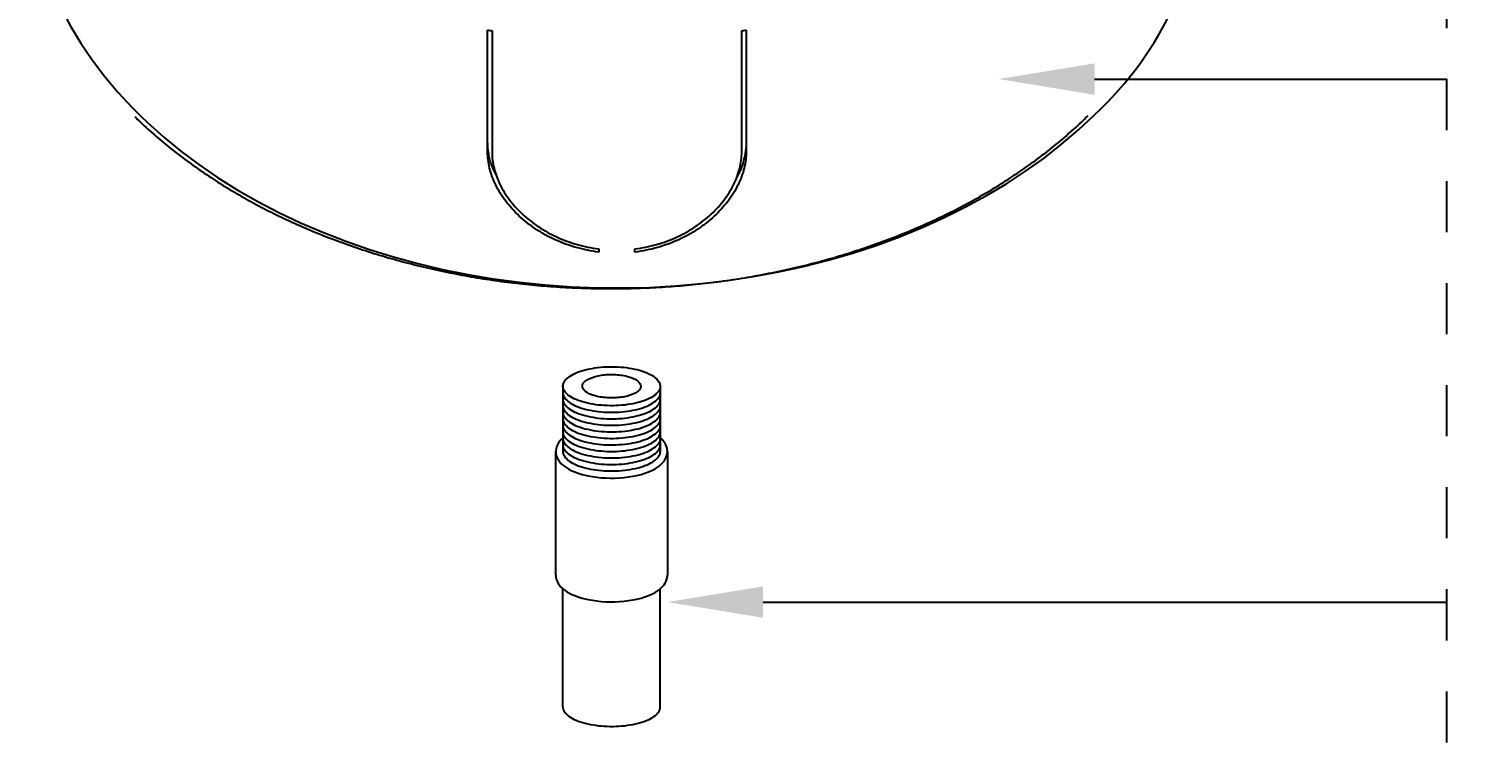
# Model space of a CAD drawing. Header units: inches. Extents: x 0 to 14.8, y -10.7 to 0.
# Drawn here: x 7.278 to 10.108, y -7.629 to -6.229 of the extents above; entities that cross this region are included whole.
import ezdxf
from ezdxf import colors
from ezdxf.entities.mleader import LeaderData, LeaderLine
from ezdxf.math import Vec2, Vec3

# ---------------------------------------------------------------- set-up
doc = ezdxf.new("R2010")
doc.units = ezdxf.units.IN
doc.header["$LTSCALE"] = 0.5
doc.header["$MEASUREMENT"] = 0
doc.linetypes.add('PHANTOM', pattern=[0.5, 0.25, -0.05, 0.05, -0.05, 0.05, -0.05])
doc.layers.add('Construction', color=60, linetype='PHANTOM', plot=False)
doc.layers.add('CUST DWG', color=60, linetype='CONTINUOUS', lineweight=20)
doc.layers.add('Mounting', color=4, linetype='CONTINUOUS')
doc.styles.add('LSAD_Standard', font='arial.ttf')

msp = doc.modelspace()

# ---------------------------------------------------------------- linework, layer by layer
at = {"layer": 'Construction', "ltscale": 0.5, "transparency": 16777216}
msp.add_line((10.0552, -10.0278), (10.0552, -0.5044), dxfattribs=at)
at = {"layer": 'Mounting', "transparency": 16777216}
for p, q in [((8.1761, -6.4699), (8.1761, -6.2319)), ((8.1849, -6.2333), (8.1849, -6.4713)), ((8.6739, -6.4713), (8.6739, -6.2333)), ((8.6828, -6.2319), (8.6828, -6.4699)), ((8.394, -6.6606), (8.394, -6.6668)), ((8.4649, -6.6668), (8.4649, -6.6606)), ((8.3237, -6.9298), (8.3237, -7.0577)), ((8.5144, -6.9298), (8.5144, -7.0577)), ((8.3097, -7.3001), (8.3097, -7.0577)), ((8.5284, -7.0577), (8.5284, -7.3001)), ((8.3237, -7.5582), (8.3237, -7.3269)), ((8.5144, -7.5582), (8.5144, -7.327))]:
    msp.add_line(p, q, dxfattribs=at)
at = {"layer": 'Mounting', "transparency": 16777216, "flags": 128}
for points in [[(7.2779, -5.9229), (7.2781, -5.9411), (7.2804, -5.9773), (7.285, -6.0135), (7.2918, -6.0494), (7.3009, -6.0851), (7.3123, -6.1205), (7.3258, -6.1555), (7.3416, -6.19), (7.3595, -6.224), (7.3795, -6.2574), (7.4016, -6.2902), (7.4258, -6.3222), (7.4519, -6.3534), (7.48, -6.3838), (7.4961, -6.3999)], [(7.4961, -6.3999), (7.51, -6.4132), (7.5418, -6.4417), (7.5754, -6.4691), (7.6106, -6.4955), (7.6475, -6.5207), (7.6859, -6.5448), (7.7259, -6.5676), (7.7672, -6.5891), (7.8098, -6.6093), (7.8536, -6.6281), (7.8986, -6.6456), (7.9447, -6.6616), (7.9917, -6.6761), (8.0396, -6.6891), (8.0882, -6.7007), (8.1376, -6.7106), (8.1875, -6.719), (8.2379, -6.7259), (8.2887, -6.7311), (8.3397, -6.7347), (8.3909, -6.7368), (8.4423, -6.7372), (8.4935, -6.736), (8.5447, -6.7331), (8.5956, -6.7287), (8.6462, -6.7227), (8.6964, -6.715), (8.746, -6.7058), (8.795, -6.6951), (8.8433, -6.6828), (8.8908, -6.669), (8.9373, -6.6537), (8.9829, -6.637), (9.0273, -6.6189), (9.0705, -6.5994), (9.1125, -6.5785), (9.1531, -6.5563), (9.1923, -6.5329), (9.23, -6.5083), (9.2661, -6.4825), (9.3005, -6.4556), (9.3332, -6.4276), (9.3641, -6.3986), (9.3647, -6.398)]]:
    msp.add_lwpolyline(points, dxfattribs=at)
at = {"layer": 'Mounting', "transparency": 16777216}
for centre, radius, start, end in [((8.9104, -5.9044), 0.6708, 312.6244, 358.4166), ((8.4236, -4.6797), 1.5718, 260.9394, 261.2662), ((8.4352, -4.6797), 1.5718, 278.7338, 279.0606)]:
    msp.add_arc(centre, radius, start, end, dxfattribs=at)
for points, knots in [([(7.485, -6.4011), (7.4888, -6.4049), (7.5019, -6.418), (7.5261, -6.4395), (7.5577, -6.4658), (7.5909, -6.4911), (7.6255, -6.5153), (7.6616, -6.5385), (7.699, -6.5606), (7.7377, -6.5815), (7.7776, -6.6013), (7.8186, -6.6198), (7.8607, -6.6371), (7.9039, -6.6531), (7.9479, -6.6679), (7.9928, -6.6813), (8.0384, -6.6933), (8.0847, -6.7039), (8.1316, -6.7132), (8.179, -6.7211), (8.2268, -6.7275), (8.275, -6.7325), (8.3234, -6.736), (8.372, -6.7381), (8.4207, -6.7388), (8.4694, -6.7379), (8.518, -6.7357), (8.5664, -6.7319), (8.6145, -6.7268), (8.6623, -6.7202), (8.7096, -6.7121), (8.7565, -6.7027), (8.8027, -6.6919), (8.8482, -6.6797), (8.893, -6.6661), (8.9369, -6.6512), (8.9799, -6.635), (9.0219, -6.6176), (9.0628, -6.5989), (9.1026, -6.579), (9.1411, -6.5579), (9.1784, -6.5356), (9.2143, -6.5123), (9.2487, -6.488), (9.2817, -6.4626), (9.3131, -6.4362), (9.3366, -6.415), (9.3491, -6.4024), (9.3523, -6.3992)], [0, 0, 0, 0, 0.008887, 0.031234, 0.053583, 0.075933, 0.098284, 0.120636, 0.142988, 0.165341, 0.187694, 0.210048, 0.232401, 0.254754, 0.277107, 0.29946, 0.321813, 0.344165, 0.366518, 0.38887, 0.411222, 0.433574, 0.455926, 0.478277, 0.500629, 0.522981, 0.545333, 0.567684, 0.590036, 0.612389, 0.634741, 0.657094, 0.679447, 0.7018, 0.724153, 0.746507, 0.768861, 0.791216, 0.81357, 0.835925, 0.85828, 0.880635, 0.90299, 0.925344, 0.947698, 0.970051, 0.992403, 1, 1, 1, 1]), ([(8.1947, -6.519), (8.1911, -6.5122), (8.1835, -6.4975), (8.1775, -6.4742), (8.1766, -6.4583), (8.1761, -6.4503)], [0, 0, 0, 0, 0.298051, 0.649031, 1, 1, 1, 1]), ([(8.6828, -6.4503), (8.6825, -6.4564), (8.6821, -6.4687), (8.6769, -6.4911), (8.6714, -6.5086), (8.6648, -6.5191), (8.6642, -6.52)], [0, 0, 0, 0, 0.266033, 0.532068, 0.961765, 1, 1, 1, 1]), ([(8.394, -6.6668), (8.3865, -6.6659), (8.3791, -6.6647), (8.3644, -6.6618), (8.3571, -6.66), (8.3354, -6.6539), (8.3216, -6.6488), (8.3018, -6.6397), (8.2954, -6.6364), (8.2828, -6.6294), (8.2766, -6.6257), (8.259, -6.6139), (8.2482, -6.6053), (8.2334, -6.5916), (8.2287, -6.5868), (8.2198, -6.577), (8.2156, -6.572), (8.2041, -6.5567), (8.1976, -6.5462), (8.1896, -6.53), (8.1873, -6.5246), (8.1832, -6.5136), (8.1815, -6.5081), (8.1775, -6.4916), (8.1761, -6.4807), (8.1761, -6.4699)], [0, 0, 0, 0, 0.0625, 0.0625, 0.125, 0.125, 0.25, 0.25, 0.3125, 0.3125, 0.375, 0.375, 0.5, 0.5, 0.5625, 0.5625, 0.625, 0.625, 0.75, 0.75, 0.8125, 0.8125, 0.875, 0.875, 1, 1, 1, 1]), ([(8.1849, -6.4713), (8.1849, -6.4817), (8.1863, -6.4921), (8.1901, -6.5078), (8.1917, -6.5131), (8.1956, -6.5236), (8.1978, -6.5288), (8.2055, -6.5445), (8.2117, -6.5546), (8.2228, -6.5692), (8.2267, -6.574), (8.2352, -6.5834), (8.2398, -6.588), (8.254, -6.6013), (8.2644, -6.6095), (8.2812, -6.6207), (8.2871, -6.6243), (8.2992, -6.6311), (8.3054, -6.6343), (8.3245, -6.643), (8.3377, -6.648), (8.3652, -6.6558), (8.3796, -6.6588), (8.394, -6.6606)], [0, 0, 0, 0, 0.125, 0.125, 0.1875, 0.1875, 0.25, 0.25, 0.375, 0.375, 0.4375, 0.4375, 0.5, 0.5, 0.625, 0.625, 0.6875, 0.6875, 0.75, 0.75, 0.875, 0.875, 1, 1, 1, 1]), ([(8.6828, -6.4699), (8.6828, -6.4806), (8.6814, -6.4914), (8.6774, -6.508), (8.6757, -6.5135), (8.6716, -6.5244), (8.6693, -6.5299), (8.6614, -6.546), (8.6549, -6.5566), (8.6393, -6.5772), (8.6305, -6.5869), (8.6157, -6.6007), (8.6105, -6.6051), (8.5996, -6.6137), (8.5939, -6.6179), (8.5762, -6.6297), (8.5637, -6.6366), (8.5439, -6.6457), (8.5371, -6.6485), (8.5232, -6.6537), (8.5161, -6.656), (8.4945, -6.6621), (8.4798, -6.665), (8.4649, -6.6668)], [0, 0, 0, 0, 0.125, 0.125, 0.1875, 0.1875, 0.25, 0.25, 0.375, 0.375, 0.5, 0.5, 0.5625, 0.5625, 0.625, 0.625, 0.75, 0.75, 0.8125, 0.8125, 0.875, 0.875, 1, 1, 1, 1]), ([(8.4649, -6.6606), (8.4793, -6.6588), (8.4934, -6.6559), (8.514, -6.65), (8.5208, -6.6478), (8.5342, -6.6428), (8.5408, -6.6401), (8.5599, -6.6313), (8.5718, -6.6246), (8.5943, -6.6096), (8.6049, -6.6012), (8.6238, -6.5835), (8.6323, -6.5742), (8.6434, -6.5595), (8.6468, -6.5545), (8.6531, -6.5443), (8.656, -6.5392), (8.6636, -6.5237), (8.6674, -6.5132), (8.6713, -6.4974), (8.6723, -6.4921), (8.6736, -6.4816), (8.6739, -6.4764), (8.6739, -6.4713)], [0, 0, 0, 0, 0.125, 0.125, 0.1875, 0.1875, 0.25, 0.25, 0.375, 0.375, 0.5, 0.5, 0.625, 0.625, 0.6875, 0.6875, 0.75, 0.75, 0.875, 0.875, 0.9375, 0.9375, 1, 1, 1, 1]), ([(8.5144, -6.9298), (8.5144, -6.9238), (8.5108, -6.9178), (8.4969, -6.9069), (8.4865, -6.9021), (8.4614, -6.8949), (8.4467, -6.8926), (8.4162, -6.891), (8.4005, -6.8917), (8.3717, -6.896), (8.3586, -6.8996), (8.338, -6.9088), (8.3306, -6.9144), (8.323, -6.926), (8.3227, -6.932), (8.3292, -6.9438), (8.3361, -6.9495), (8.3558, -6.959), (8.3685, -6.9627), (8.3969, -6.9675), (8.4125, -6.9684), (8.4431, -6.9673), (8.458, -6.9652), (8.4838, -6.9584), (8.4946, -6.9538), (8.5096, -6.9431), (8.5138, -6.9371), (8.5144, -6.9307), (8.5144, -6.9302), (8.5144, -6.9298)], [0, 0, 0, 0, 0.480381, 0.480381, 0.960761, 0.960761, 1.441142, 1.441142, 1.921523, 1.921523, 2.401903, 2.401903, 2.882284, 2.882284, 3.362665, 3.362665, 3.843045, 3.843045, 4.323426, 4.323426, 4.803807, 4.803807, 5.284187, 5.284187, 5.764568, 5.764568, 6.244949, 6.244949, 6.283185, 6.283185, 6.283185, 6.283185]), ([(8.4762, -6.9298), (8.4762, -6.9262), (8.4741, -6.9226), (8.4657, -6.916), (8.4595, -6.9132), (8.4444, -6.9089), (8.4356, -6.9075), (8.4173, -6.9065), (8.4079, -6.9069), (8.3906, -6.9095), (8.3828, -6.9117), (8.3704, -6.9172), (8.366, -6.9205), (8.3614, -6.9275), (8.3612, -6.9311), (8.3651, -6.9382), (8.3693, -6.9416), (8.3811, -6.9473), (8.3887, -6.9495), (8.4058, -6.9524), (8.4151, -6.9529), (8.4335, -6.9523), (8.4424, -6.951), (8.4579, -6.947), (8.4644, -6.9442), (8.4734, -6.9378), (8.4759, -6.9342), (8.4762, -6.9303), (8.4762, -6.93), (8.4762, -6.9298)], [0, 0, 0, 0, 0.480381, 0.480381, 0.960761, 0.960761, 1.441142, 1.441142, 1.921523, 1.921523, 2.401903, 2.401903, 2.882284, 2.882284, 3.362665, 3.362665, 3.843045, 3.843045, 4.323426, 4.323426, 4.803807, 4.803807, 5.284187, 5.284187, 5.764568, 5.764568, 6.244949, 6.244949, 6.283185, 6.283185, 6.283185, 6.283185]), ([(8.3237, -6.9425), (8.3237, -6.9453), (8.3244, -6.948), (8.3292, -6.9566), (8.3361, -6.9623), (8.3558, -6.9718), (8.3685, -6.9755), (8.3969, -6.9803), (8.4125, -6.9812), (8.4431, -6.9801), (8.458, -6.978), (8.4838, -6.9712), (8.4946, -6.9666), (8.5096, -6.9559), (8.5138, -6.9499), (8.5144, -6.9435), (8.5144, -6.943), (8.5144, -6.9425)], [3.141645, 3.141645, 3.141645, 3.141645, 3.362665, 3.362665, 3.843045, 3.843045, 4.323426, 4.323426, 4.803807, 4.803807, 5.284187, 5.284187, 5.764568, 5.764568, 6.244949, 6.244949, 6.283167, 6.283167, 6.283167, 6.283167]), ([(8.3237, -6.9553), (8.3237, -6.9581), (8.3244, -6.9608), (8.3292, -6.9694), (8.3361, -6.9751), (8.3558, -6.9845), (8.3685, -6.9883), (8.3969, -6.9931), (8.4125, -6.994), (8.4431, -6.9929), (8.458, -6.9908), (8.4838, -6.984), (8.4946, -6.9794), (8.5096, -6.9687), (8.5138, -6.9627), (8.5144, -6.9563), (8.5144, -6.9558), (8.5144, -6.9553)], [3.141645, 3.141645, 3.141645, 3.141645, 3.362665, 3.362665, 3.843045, 3.843045, 4.323426, 4.323426, 4.803807, 4.803807, 5.284187, 5.284187, 5.764568, 5.764568, 6.244949, 6.244949, 6.283167, 6.283167, 6.283167, 6.283167]), ([(8.3237, -6.9681), (8.3237, -6.9709), (8.3244, -6.9736), (8.3292, -6.9822), (8.3361, -6.9879), (8.3558, -6.9973), (8.3685, -7.0011), (8.3969, -7.0058), (8.4125, -7.0068), (8.4431, -7.0057), (8.458, -7.0036), (8.4838, -6.9968), (8.4946, -6.9922), (8.5096, -6.9815), (8.5138, -6.9755), (8.5144, -6.9691), (8.5144, -6.9686), (8.5144, -6.9681)], [3.141645, 3.141645, 3.141645, 3.141645, 3.362665, 3.362665, 3.843045, 3.843045, 4.323426, 4.323426, 4.803807, 4.803807, 5.284187, 5.284187, 5.764568, 5.764568, 6.244949, 6.244949, 6.283167, 6.283167, 6.283167, 6.283167]), ([(8.3237, -6.9809), (8.3237, -6.9836), (8.3244, -6.9864), (8.3292, -6.9949), (8.3361, -7.0006), (8.3558, -7.0101), (8.3685, -7.0139), (8.3969, -7.0186), (8.4125, -7.0196), (8.4431, -7.0184), (8.458, -7.0164), (8.4838, -7.0096), (8.4946, -7.005), (8.5096, -6.9942), (8.5138, -6.9883), (8.5144, -6.9819), (8.5144, -6.9814), (8.5144, -6.9809)], [3.141645, 3.141645, 3.141645, 3.141645, 3.362665, 3.362665, 3.843045, 3.843045, 4.323426, 4.323426, 4.803807, 4.803807, 5.284187, 5.284187, 5.764568, 5.764568, 6.244949, 6.244949, 6.283167, 6.283167, 6.283167, 6.283167]), ([(8.3237, -6.9937), (8.3237, -6.9964), (8.3244, -6.9992), (8.3292, -7.0077), (8.3361, -7.0134), (8.3558, -7.0229), (8.3685, -7.0267), (8.3969, -7.0314), (8.4125, -7.0324), (8.4431, -7.0312), (8.458, -7.0291), (8.4838, -7.0224), (8.4946, -7.0177), (8.5096, -7.007), (8.5138, -7.001), (8.5144, -6.9946), (8.5144, -6.9942), (8.5144, -6.9937)], [3.141645, 3.141645, 3.141645, 3.141645, 3.362665, 3.362665, 3.843045, 3.843045, 4.323426, 4.323426, 4.803807, 4.803807, 5.284187, 5.284187, 5.764568, 5.764568, 6.244949, 6.244949, 6.283167, 6.283167, 6.283167, 6.283167]), ([(8.3237, -6.9937), (8.3237, -6.9964), (8.3244, -6.9992), (8.3292, -7.0077), (8.3361, -7.0134), (8.3558, -7.0229), (8.3685, -7.0267), (8.3969, -7.0314), (8.4125, -7.0324), (8.4431, -7.0312), (8.458, -7.0291), (8.4838, -7.0224), (8.4946, -7.0177), (8.5096, -7.007), (8.5138, -7.001), (8.5144, -6.9946), (8.5144, -6.9942), (8.5144, -6.9937)], [3.141645, 3.141645, 3.141645, 3.141645, 3.362665, 3.362665, 3.843045, 3.843045, 4.323426, 4.323426, 4.803807, 4.803807, 5.284187, 5.284187, 5.764568, 5.764568, 6.244949, 6.244949, 6.283167, 6.283167, 6.283167, 6.283167]), ([(8.3237, -7.0065), (8.3237, -7.0092), (8.3244, -7.012), (8.3292, -7.0205), (8.3361, -7.0262), (8.3558, -7.0357), (8.3685, -7.0395), (8.3969, -7.0442), (8.4125, -7.0452), (8.4431, -7.044), (8.458, -7.0419), (8.4838, -7.0352), (8.4946, -7.0305), (8.5096, -7.0198), (8.5138, -7.0138), (8.5144, -7.0074), (8.5144, -7.007), (8.5144, -7.0065)], [3.141645, 3.141645, 3.141645, 3.141645, 3.362665, 3.362665, 3.843045, 3.843045, 4.323426, 4.323426, 4.803807, 4.803807, 5.284187, 5.284187, 5.764568, 5.764568, 6.244949, 6.244949, 6.283167, 6.283167, 6.283167, 6.283167]), ([(8.3237, -7.0065), (8.3237, -7.0092), (8.3244, -7.012), (8.3292, -7.0205), (8.3361, -7.0262), (8.3558, -7.0357), (8.3685, -7.0395), (8.3969, -7.0442), (8.4125, -7.0452), (8.4431, -7.044), (8.458, -7.0419), (8.4838, -7.0352), (8.4946, -7.0305), (8.5096, -7.0198), (8.5138, -7.0138), (8.5144, -7.0074), (8.5144, -7.007), (8.5144, -7.0065)], [3.141645, 3.141645, 3.141645, 3.141645, 3.362665, 3.362665, 3.843045, 3.843045, 4.323426, 4.323426, 4.803807, 4.803807, 5.284187, 5.284187, 5.764568, 5.764568, 6.244949, 6.244949, 6.283167, 6.283167, 6.283167, 6.283167]), ([(8.3237, -7.0193), (8.3237, -7.022), (8.3244, -7.0247), (8.3292, -7.0333), (8.3361, -7.039), (8.3558, -7.0485), (8.3685, -7.0523), (8.3969, -7.057), (8.4125, -7.058), (8.4431, -7.0568), (8.458, -7.0547), (8.4838, -7.048), (8.4946, -7.0433), (8.5096, -7.0326), (8.5138, -7.0266), (8.5144, -7.0202), (8.5144, -7.0198), (8.5144, -7.0193)], [3.141645, 3.141645, 3.141645, 3.141645, 3.362665, 3.362665, 3.843045, 3.843045, 4.323426, 4.323426, 4.803807, 4.803807, 5.284187, 5.284187, 5.764568, 5.764568, 6.244949, 6.244949, 6.283167, 6.283167, 6.283167, 6.283167]), ([(8.3237, -7.0309), (8.3148, -7.0386), (8.3086, -7.0492), (8.3113, -7.0733), (8.3201, -7.0829), (8.3424, -7.097), (8.3568, -7.1021), (8.4169, -7.1144), (8.473, -7.1095), (8.5155, -7.085), (8.5245, -7.0766), (8.528, -7.0625), (8.5284, -7.0601), (8.5284, -7.0577)], [2.697273, 2.697273, 2.697273, 2.697273, 3.185733, 3.185733, 3.715656, 3.715656, 4.24558, 4.24558, 5.670247, 5.670247, 6.181697, 6.181697, 6.283185, 6.283185, 6.283185, 6.283185]), ([(8.3237, -7.0321), (8.3237, -7.0348), (8.3244, -7.0375), (8.3292, -7.0461), (8.3361, -7.0518), (8.3558, -7.0613), (8.3685, -7.0651), (8.3969, -7.0698), (8.4125, -7.0707), (8.4431, -7.0696), (8.458, -7.0675), (8.4838, -7.0608), (8.4946, -7.0561), (8.5096, -7.0454), (8.5138, -7.0394), (8.5144, -7.033), (8.5144, -7.0325), (8.5144, -7.0321)], [3.141645, 3.141645, 3.141645, 3.141645, 3.362665, 3.362665, 3.843045, 3.843045, 4.323426, 4.323426, 4.803807, 4.803807, 5.284187, 5.284187, 5.764568, 5.764568, 6.244949, 6.244949, 6.283167, 6.283167, 6.283167, 6.283167]), ([(8.3237, -7.0449), (8.3237, -7.0476), (8.3244, -7.0503), (8.3292, -7.0589), (8.3361, -7.0646), (8.3558, -7.0741), (8.3685, -7.0778), (8.3969, -7.0826), (8.4125, -7.0835), (8.4431, -7.0824), (8.458, -7.0803), (8.4838, -7.0736), (8.4946, -7.0689), (8.5096, -7.0582), (8.5138, -7.0522), (8.5144, -7.0458), (8.5144, -7.0453), (8.5144, -7.0449)], [3.141645, 3.141645, 3.141645, 3.141645, 3.362665, 3.362665, 3.843045, 3.843045, 4.323426, 4.323426, 4.803807, 4.803807, 5.284187, 5.284187, 5.764568, 5.764568, 6.244949, 6.244949, 6.283167, 6.283167, 6.283167, 6.283167]), ([(8.5284, -7.0577), (8.5284, -7.0486), (8.524, -7.0404), (8.5168, -7.033), (8.5156, -7.0319), (8.5144, -7.0309)], [0, 0, 0, 0, 0.3776194, 0.3776194, 0.4447206, 0.4447206, 0.4447206, 0.4447206]), ([(8.3237, -7.0577), (8.3237, -7.0604), (8.3244, -7.0631), (8.3292, -7.0717), (8.3361, -7.0774), (8.3558, -7.0869), (8.3685, -7.0906), (8.3969, -7.0954), (8.4125, -7.0963), (8.4431, -7.0952), (8.458, -7.0931), (8.4838, -7.0863), (8.4946, -7.0817), (8.5096, -7.071), (8.5138, -7.065), (8.5144, -7.0586), (8.5144, -7.0581), (8.5144, -7.0577)], [3.141645, 3.141645, 3.141645, 3.141645, 3.362665, 3.362665, 3.843045, 3.843045, 4.323426, 4.323426, 4.803807, 4.803807, 5.284187, 5.284187, 5.764568, 5.764568, 6.244949, 6.244949, 6.283167, 6.283167, 6.283167, 6.283167]), ([(8.3097, -7.3001), (8.3097, -7.3012), (8.3098, -7.3022), (8.3113, -7.3158), (8.3201, -7.3254), (8.3424, -7.3395), (8.3568, -7.3445), (8.4169, -7.3569), (8.473, -7.352), (8.5155, -7.3275), (8.5245, -7.319), (8.528, -7.305), (8.5284, -7.3025), (8.5284, -7.3001)], [3.141036, 3.141036, 3.141036, 3.141036, 3.185733, 3.185733, 3.715656, 3.715656, 4.24558, 4.24558, 5.670247, 5.670247, 6.181697, 6.181697, 6.283185, 6.283185, 6.283185, 6.283185]), ([(8.3237, -7.5582), (8.3237, -7.5609), (8.3244, -7.5637), (8.3292, -7.5722), (8.3361, -7.5779), (8.3558, -7.5874), (8.3685, -7.5912), (8.3969, -7.5959), (8.4125, -7.5969), (8.4431, -7.5957), (8.458, -7.5937), (8.4838, -7.5869), (8.4946, -7.5823), (8.5096, -7.5716), (8.5138, -7.5656), (8.5144, -7.5592), (8.5144, -7.5587), (8.5144, -7.5582)], [3.141645, 3.141645, 3.141645, 3.141645, 3.362665, 3.362665, 3.843045, 3.843045, 4.323426, 4.323426, 4.803807, 4.803807, 5.284187, 5.284187, 5.764568, 5.764568, 6.244949, 6.244949, 6.283167, 6.283167, 6.283167, 6.283167])]:
    msp.add_open_spline(points, degree=3, knots=knots, dxfattribs=at)

# ---------------------------------------------------------------- leaders
at = {"layer": 'CUST DWG', "ltscale": 0.5, "transparency": 16777216}
ml = msp.add_multileader_mtext('Standard', dxfattribs=at)
ml.set_content('\\A1;%%C5" x 1{\\H0.7x;\\S11/16;} DEEP CANOPY', color=256, style='LSAD_Standard')
ml.set_leader_properties()
ml.build(insert=Vec2(0, 0))
ml.multileader.update_dxf_attribs({"text_left_attachment_type": 2, "dogleg_length": 0.36, "arrow_head_size": 0.1875})
ctx = ml.context
ctx.base_point, ctx.char_height, ctx.arrow_head_size, ctx.landing_gap_size, ctx.plane_origin = Vec3(10.0552, -6.3278), 0.1875, 0.1875, 0.09, Vec3(10.4723, 9.0685)
ctx.left_attachment = 2
notes = []
notes.append((ctx, [(0, (1, 1, 0), (9.9461, -6.3278), (1, 0), 0.109, [(0, [(9.1775, -6.3278)], 0, [])])]))
ctx.mtext.insert, ctx.mtext.width, ctx.mtext.defined_height, ctx.mtext.flow_direction = Vec3(10.1452, -6.1692), 4.621713, 0.6491, 5
ml = msp.add_multileader_mtext('Standard', dxfattribs=at)
ml.set_content('\\A1;CABLE COUPLER', color=256, style='LSAD_Standard')
ml.set_leader_properties()
ml.build(insert=Vec2(0, 0))
ml.multileader.update_dxf_attribs({"text_left_attachment_type": 2, "dogleg_length": 0.36, "arrow_head_size": 0.1875})
ctx = ml.context
ctx.base_point, ctx.char_height, ctx.arrow_head_size, ctx.landing_gap_size, ctx.plane_origin = Vec3(10.0552, -7.3528), 0.1875, 0.1875, 0.09, Vec3(10.4723, 8.0435)
ctx.left_attachment = 2
notes.append((ctx, [(0, (1, 1, 0), (9.9461, -7.3528), (1, 0), 0.109, [(0, [(8.5284, -7.3528)], 0, [])])]))
ctx.mtext.insert, ctx.mtext.width, ctx.mtext.defined_height, ctx.mtext.flow_direction = Vec3(10.1452, -7.2558), 3.768493, 0.6491, 5
for ctx, leaders in notes:
    for number, flags, end, landing, length, lines in leaders:
        leader = LeaderData()
        leader.index, (leader.has_last_leader_line, leader.has_dogleg_vector, leader.attachment_direction) = number, flags
        leader.last_leader_point, leader.dogleg_vector, leader.dogleg_length = Vec3(end), Vec3(landing), length
        for number, points, colour, breaks in lines:
            line = LeaderLine()
            line.index, line.vertices, line.color, line.breaks = number, Vec3.list(points), colors.encode_raw_color(colour), breaks
            leader.lines.append(line)
        ctx.leaders.append(leader)

doc.saveas('drawing.dxf')
